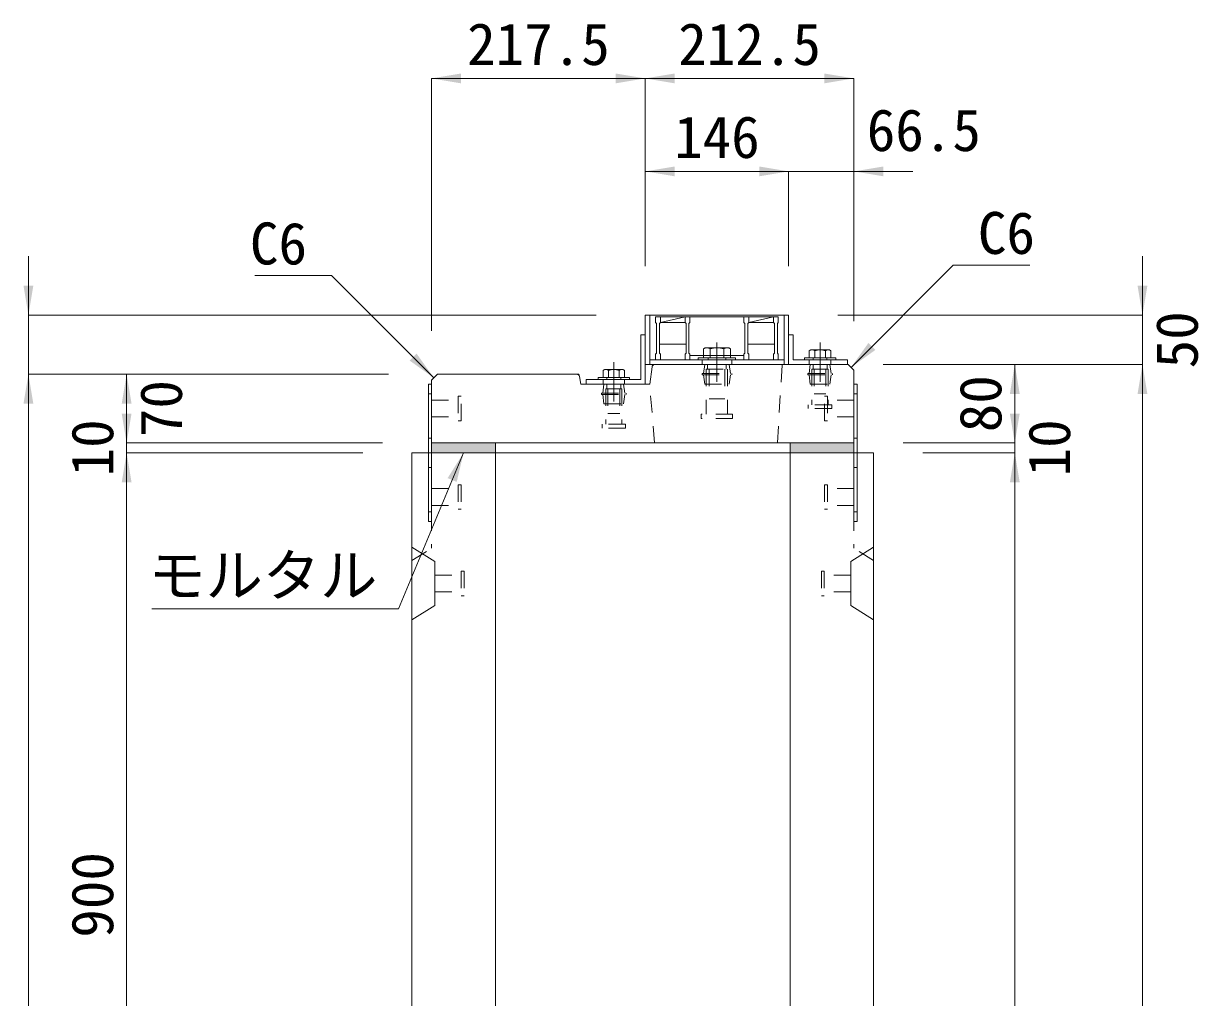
# Model space of a CAD drawing. Units: millimetres at full size. Extents: x -1934 to 78146, y -143454 to -112471.
# Drawn here: x 34494 to 35691, y -137826 to -136834 of the extents above; entities that cross this region are included whole.
import ezdxf
from ezdxf.enums import TextEntityAlignment as Align

# ---------------------------------------------------------------- set-up
doc = ezdxf.new("R2010")
doc.units = ezdxf.units.MM
doc.header["$LTSCALE"] = 23
for name, pattern in [('CHAIN', [18.5, 12, -1.5, 3.5, -1.5]), ('USER2', [1.35, 0.75, -0.6]), ('USER3', [1.35, 0.75, -0.6])]:
    doc.linetypes.add(name, pattern=pattern)
for name, color, linetype, lineweight in [('インサート', 92, 'USER2', 9), ('グレーチング', 7, 'Continuous', 9), ('ジョイント', 7, 'Continuous', 5), ('モルタル', 7, 'Continuous', 13), ('作業エリア', 11, 'Continuous', 13), ('受枠', 3, 'Continuous', 13), ('寸法線', 7, 'Continuous', 13), ('引出線', 4, 'Continuous', 13), ('本体', 2, 'Continuous', 13), ('補助線', 8, 'Continuous', 13), ('ｲﾝｻｰﾄ', 3, 'USER3', 5)]:
    doc.layers.add(name, color=color, linetype=linetype, lineweight=lineweight)
doc.layers.add('ハッチング_モルタル', color=30, linetype='Continuous')
doc.styles.add('ＭＳ ゴシック', font='')
doc.styles.get('ＭＳ ゴシック').set_extended_font_data('MS Gothic')

# ---------------------------------------------------------------- blocks, each defined once
blk = doc.blocks.new('filled_arrow')
at = {"color": 0, "linetype": 'Continuous', "lineweight": -2}
blk.add_solid([(7.5, 1.25), (0, 0), (7.5, -1.25)], dxfattribs=at)

msp = doc.modelspace()

# ---------------------------------------------------------------- hatches: boundary and pattern name
at = {"layer": 'ハッチング_モルタル'}
for points in [[(34909.82, -137261.32), (34909.82, -137271.32), (34974.82, -137271.32), (34974.82, -137261.32)], [(35274.82, -137261.32), (35274.82, -137271.32), (35339.82, -137271.32), (35339.82, -137261.32)]]:
    msp.add_hatch(color=256, dxfattribs=at).paths.add_polyline_path(points)

# ---------------------------------------------------------------- linework, layer by layer
at = {"layer": 'インサート', "linetype": 'Continuous', "lineweight": 13}
for p, q in [((35188.33, -137164.52), (35186.47, -137165.36)), ((35212.32, -137164.52), (35188.33, -137164.52)), ((35212.32, -137164.52), (35214.17, -137165.36)), ((35186.47, -137165.36), (35186.47, -137174.52)), ((35214.17, -137174.52), (35186.47, -137174.52)), ((35214.17, -137165.36), (35214.17, -137174.52)), ((35295.84, -137166.52), (35294.37, -137167.36)), ((35294.37, -137167.36), (35294.37, -137174.52)), ((35294.37, -137174.52), (35316.27, -137174.52)), ((35295.84, -137166.52), (35314.81, -137166.52)), ((35314.81, -137166.52), (35316.27, -137167.36)), ((35316.27, -137167.36), (35316.27, -137174.52)), ((35085.84, -137186.52), (35084.37, -137187.36)), ((35084.37, -137187.36), (35084.37, -137194.52)), ((35085.84, -137186.52), (35104.81, -137186.52)), ((35104.81, -137186.52), (35106.27, -137187.36)), ((35106.27, -137187.36), (35106.27, -137194.52)), ((35084.37, -137194.52), (35106.27, -137194.52))]:
    msp.add_line(p, q, dxfattribs=at)
at = {"layer": 'インサート', "linetype": 'Continuous'}
for p, q in [((35219.32, -137174.52), (35181.32, -137174.52)), ((35181.32, -137174.52), (35181.32, -137176.82)), ((35219.32, -137174.52), (35219.32, -137176.82)), ((35289.32, -137174.52), (35321.32, -137174.52)), ((35289.32, -137174.52), (35289.32, -137176.82)), ((35321.32, -137174.52), (35321.32, -137176.82)), ((35219.32, -137176.82), (35181.32, -137176.82)), ((35289.32, -137176.82), (35321.32, -137176.82)), ((35079.32, -137194.52), (35111.32, -137194.52)), ((35079.32, -137194.52), (35079.32, -137196.82)), ((35079.32, -137196.82), (35111.32, -137196.82)), ((35111.32, -137194.52), (35111.32, -137196.82))]:
    msp.add_line(p, q, dxfattribs=at)
at = {"layer": 'インサート'}
for p, q in [((35191.32, -137174.52), (35191.32, -137176.82)), ((35209.32, -137174.52), (35209.32, -137176.82)), ((35298.32, -137174.52), (35298.32, -137176.82)), ((35312.32, -137174.52), (35312.32, -137176.82)), ((35186.57, -137190.57), (35187.82, -137181.32)), ((35187.82, -137181.32), (35212.82, -137181.32)), ((35189.42, -137186.32), (35211.22, -137186.32)), ((35189.42, -137186.32), (35189.42, -137231.82)), ((35190.87, -137181.32), (35190.87, -137186.32)), ((35192.32, -137186.32), (35192.32, -137216.32)), ((35208.32, -137186.32), (35208.32, -137216.32)), ((35209.77, -137181.32), (35209.77, -137186.32)), ((35211.22, -137186.32), (35211.22, -137231.82)), ((35214.07, -137190.57), (35212.82, -137181.32)), ((35294.07, -137190.57), (35295.32, -137181.32)), ((35295.32, -137181.32), (35315.32, -137181.32)), ((35297.07, -137186.32), (35313.57, -137186.32)), ((35297.07, -137186.32), (35297.07, -137222.32)), ((35298.2, -137181.32), (35298.2, -137186.32)), ((35299.32, -137186.32), (35299.32, -137211.32)), ((35311.32, -137186.32), (35311.32, -137211.32)), ((35312.45, -137181.32), (35312.45, -137186.32)), ((35313.57, -137186.32), (35313.57, -137222.32)), ((35316.57, -137190.57), (35315.32, -137181.32)), ((35088.32, -137194.52), (35088.32, -137196.82)), ((35102.32, -137194.52), (35102.32, -137196.82)), ((35185.32, -137190.57), (35215.32, -137190.57)), ((35185.32, -137190.57), (35185.32, -137192.07)), ((35185.32, -137192.07), (35215.32, -137192.07)), ((35186.57, -137192.07), (35187.82, -137201.32)), ((35214.07, -137192.07), (35212.82, -137201.32)), ((35215.32, -137190.57), (35215.32, -137192.07)), ((35292.82, -137190.57), (35317.82, -137190.57)), ((35292.82, -137190.57), (35292.82, -137192.07)), ((35292.82, -137192.07), (35317.82, -137192.07)), ((35294.07, -137192.07), (35295.32, -137201.32)), ((35316.57, -137192.07), (35315.32, -137201.32)), ((35317.82, -137190.57), (35317.82, -137192.07)), ((35082.82, -137210.57), (35107.82, -137210.57)), ((35082.82, -137210.57), (35082.82, -137212.07)), ((35082.82, -137212.07), (35107.82, -137212.07)), ((35084.07, -137210.57), (35085.32, -137201.32)), ((35084.07, -137212.07), (35085.32, -137221.32)), ((35085.32, -137201.32), (35105.32, -137201.32)), ((35087.07, -137206.32), (35103.57, -137206.32)), ((35087.07, -137206.32), (35087.07, -137242.32)), ((35088.2, -137201.32), (35088.2, -137206.32)), ((35089.32, -137206.32), (35089.32, -137231.32)), ((35101.32, -137206.32), (35101.32, -137231.32)), ((35102.45, -137201.32), (35102.45, -137206.32)), ((35103.57, -137206.32), (35103.57, -137242.32)), ((35106.57, -137210.57), (35105.32, -137201.32)), ((35106.57, -137212.07), (35105.32, -137221.32)), ((35107.82, -137210.57), (35107.82, -137212.07)), ((35187.82, -137201.32), (35212.82, -137201.32)), ((35295.32, -137201.32), (35315.32, -137201.32)), ((35299.32, -137211.32), (35311.32, -137211.32)), ((34909.82, -137217.82), (34936.82, -137217.82)), ((34909.82, -137217.82), (34909.82, -137234.82)), ((34939.82, -137213.82), (34936.82, -137213.82)), ((34936.82, -137213.82), (34936.82, -137238.82)), ((34939.82, -137238.82), (34939.82, -137213.82)), ((35085.32, -137221.32), (35105.32, -137221.32)), ((35192.32, -137216.32), (35208.32, -137216.32)), ((35293.32, -137226.32), (35293.32, -137222.32)), ((35317.32, -137222.32), (35293.32, -137222.32)), ((35309.82, -137213.82), (35312.82, -137213.82)), ((35309.82, -137238.82), (35309.82, -137213.82)), ((35312.82, -137213.82), (35312.82, -137238.82)), ((35339.82, -137217.82), (35312.82, -137217.82)), ((35317.32, -137222.32), (35317.32, -137226.32)), ((35339.82, -137217.82), (35339.82, -137234.82)), ((34909.82, -137234.82), (34936.82, -137234.82)), ((35089.32, -137231.32), (35101.32, -137231.32)), ((35184.32, -137236.32), (35184.32, -137231.82)), ((35216.32, -137231.82), (35184.32, -137231.82)), ((35216.32, -137236.32), (35184.32, -137236.32)), ((35216.32, -137231.82), (35216.32, -137236.32)), ((35317.32, -137226.32), (35293.32, -137226.32)), ((35339.82, -137234.82), (35312.82, -137234.82)), ((34936.82, -137238.82), (34939.82, -137238.82)), ((35083.32, -137246.32), (35083.32, -137242.32)), ((35107.32, -137242.32), (35083.32, -137242.32)), ((35107.32, -137246.32), (35083.32, -137246.32)), ((35107.32, -137242.32), (35107.32, -137246.32)), ((35312.82, -137238.82), (35309.82, -137238.82))]:
    msp.add_line(p, q, dxfattribs=at)
at = {"layer": 'インサート', "linetype": 'Continuous', "lineweight": 5}
for p, q in [((35193.4, -137165.36), (35193.4, -137174.52)), ((35207.25, -137165.36), (35207.25, -137174.52)), ((35299.85, -137167.36), (35299.85, -137174.52)), ((35310.8, -137167.36), (35310.8, -137174.52)), ((35089.85, -137187.36), (35089.85, -137194.52)), ((35100.8, -137187.36), (35100.8, -137194.52))]:
    msp.add_line(p, q, dxfattribs=at)
for centre, radius, start, end in [((35189.94, -137172.02), 7.5, 62.50883, 117.49117), ((35200.32, -137193.25), 28.73, 76.05376, 103.94624), ((35210.71, -137172.02), 7.5, 62.50883, 117.49117), ((35297.11, -137171.37), 4.85, 55.61575, 124.38425), ((35305.32, -137184.64), 18.12, 72.41205, 107.58795), ((35313.54, -137171.37), 4.85, 55.61575, 124.38425), ((35087.11, -137191.37), 4.85, 55.61575, 124.38425), ((35095.32, -137204.64), 18.12, 72.41205, 107.58795), ((35103.54, -137191.37), 4.85, 55.61575, 124.38425)]:
    msp.add_arc(centre, radius, start, end, dxfattribs=at)
at = {"layer": 'グレーチング'}
for p, q in [((35137.82, -137132.82), (35137.82, -137138.82)), ((35137.82, -137132.82), (35262.82, -137132.82)), ((35137.82, -137138.82), (35138.82, -137139.82)), ((35138.82, -137139.82), (35138.82, -137169.82)), ((35142.82, -137138.82), (35141.82, -137139.82)), ((35141.82, -137139.82), (35141.82, -137169.82)), ((35142.82, -137132.82), (35142.82, -137138.82)), ((35142.82, -137138.82), (35167.82, -137132.82)), ((35142.82, -137138.82), (35167.82, -137138.82)), ((35167.82, -137132.82), (35167.82, -137138.82)), ((35167.82, -137138.82), (35168.82, -137139.82)), ((35168.82, -137139.82), (35168.82, -137169.82)), ((35172.82, -137138.82), (35171.82, -137139.82)), ((35171.82, -137139.82), (35171.82, -137169.82)), ((35172.82, -137132.82), (35172.82, -137138.82)), ((35227.82, -137132.82), (35227.82, -137138.82)), ((35227.82, -137138.82), (35228.82, -137139.82)), ((35228.82, -137139.82), (35228.82, -137169.82)), ((35232.82, -137138.82), (35231.82, -137139.82)), ((35231.82, -137139.82), (35231.82, -137169.82)), ((35232.82, -137138.82), (35257.82, -137132.82)), ((35232.82, -137132.82), (35232.82, -137138.82)), ((35232.82, -137138.82), (35257.82, -137138.82)), ((35257.82, -137132.82), (35257.82, -137138.82)), ((35257.82, -137138.82), (35258.82, -137139.82)), ((35258.82, -137139.82), (35258.82, -137169.82)), ((35262.82, -137138.82), (35261.82, -137139.82)), ((35261.82, -137139.82), (35261.82, -137169.82)), ((35262.82, -137132.82), (35262.82, -137138.82)), ((35168.82, -137160.82), (35141.82, -137160.82)), ((35258.82, -137160.82), (35231.82, -137160.82)), ((35137.82, -137170.82), (35138.82, -137169.82)), ((35137.82, -137176.82), (35137.82, -137170.82)), ((35142.82, -137170.82), (35141.82, -137169.82)), ((35142.82, -137176.82), (35142.82, -137170.82)), ((35167.82, -137170.82), (35168.82, -137169.82)), ((35167.82, -137176.82), (35167.82, -137170.82)), ((35172.82, -137170.82), (35171.82, -137169.82)), ((35172.82, -137176.82), (35172.82, -137170.82)), ((35227.82, -137172.32), (35172.82, -137172.32)), ((35227.82, -137170.82), (35228.82, -137169.82)), ((35227.82, -137176.82), (35227.82, -137170.82)), ((35232.82, -137170.82), (35231.82, -137169.82)), ((35232.82, -137176.82), (35232.82, -137170.82)), ((35257.82, -137170.82), (35258.82, -137169.82)), ((35257.82, -137176.82), (35257.82, -137170.82)), ((35262.82, -137170.82), (35261.82, -137169.82)), ((35262.82, -137176.82), (35262.82, -137170.82)), ((35137.82, -137176.82), (35142.82, -137176.82)), ((35167.82, -137176.82), (35172.82, -137176.82)), ((35227.82, -137176.82), (35232.82, -137176.82)), ((35257.82, -137176.82), (35262.82, -137176.82))]:
    msp.add_line(p, q, dxfattribs=at)
at = {"layer": 'ジョイント'}
for p, q in [((34906.62, -137201.32), (34909.82, -137201.32)), ((34906.62, -137201.32), (34906.62, -137341.32)), ((34909.82, -137201.32), (34909.82, -137341.32)), ((35339.82, -137201.32), (35343.02, -137201.32)), ((35339.82, -137201.32), (35339.82, -137341.32)), ((35343.02, -137201.32), (35343.02, -137341.32)), ((34906.62, -137341.32), (34909.82, -137341.32)), ((35339.82, -137341.32), (35343.02, -137341.32))]:
    msp.add_line(p, q, dxfattribs=at)
at = {"layer": 'ジョイント', "linetype": 'USER2'}
for p, q in [((34906.62, -137211.32), (34909.82, -137211.32)), ((35339.82, -137211.32), (35343.02, -137211.32)), ((34906.62, -137256.32), (34909.82, -137256.32)), ((35339.82, -137256.32), (35343.02, -137256.32)), ((34906.62, -137286.32), (34909.82, -137286.32)), ((35339.82, -137286.32), (35343.02, -137286.32)), ((34906.62, -137331.32), (34909.82, -137331.32)), ((35339.82, -137331.32), (35343.02, -137331.32))]:
    msp.add_line(p, q, dxfattribs=at)
at = {"layer": 'モルタル'}
for points in [[(34909.82, -137261.32), (34974.82, -137261.32), (34974.82, -137271.32), (34909.82, -137271.32)], [(35274.82, -137261.32), (35339.82, -137261.32), (35339.82, -137271.32), (35274.82, -137271.32)]]:
    msp.add_lwpolyline(points, close=True, dxfattribs=at)
at = {"layer": '作業エリア'}
for p, q in [((35134.44, -137183.87), (35134.82, -137181.32)), ((35134.82, -137181.32), (35137.41, -137181.32)), ((35057.36, -137191.32), (35059.82, -137191.32)), ((35059.82, -137191.32), (35060.3, -137193.73))]:
    msp.add_line(p, q, dxfattribs=at)
at = {"layer": '受枠'}
for p, q in [((35127.32, -137131.32), (35273.32, -137131.32)), ((35127.32, -137131.32), (35127.32, -137181.32)), ((35131.82, -137131.32), (35131.82, -137181.32)), ((35268.82, -137131.32), (35268.82, -137181.32)), ((35273.32, -137131.32), (35273.32, -137181.32)), ((35122.82, -137196.82), (35122.82, -137151.32)), ((35122.82, -137151.32), (35127.32, -137151.32)), ((35127.32, -137151.32), (35127.32, -137201.32)), ((35277.82, -137151.32), (35273.32, -137151.32)), ((35277.82, -137176.82), (35277.82, -137151.32)), ((35127.32, -137181.32), (35273.32, -137181.32)), ((35131.82, -137176.82), (35268.82, -137176.82)), ((35273.32, -137181.32), (35333.32, -137181.32)), ((35333.32, -137176.82), (35277.82, -137176.82)), ((35333.32, -137181.32), (35333.32, -137176.82)), ((35067.32, -137201.32), (35067.32, -137196.82)), ((35067.32, -137196.82), (35122.82, -137196.82)), ((35127.32, -137201.32), (35067.32, -137201.32))]:
    msp.add_line(p, q, dxfattribs=at)
at = {"layer": '受枠', "linetype": 'CHAIN'}
for p, q in [((35200.32, -137159.07), (35200.32, -137199.07)), ((35305.32, -137159.07), (35305.32, -137199.07)), ((35095.32, -137179.07), (35095.32, -137219.07))]:
    msp.add_line(p, q, dxfattribs=at)
at = {"layer": '受枠', "linetype": 'USER2'}
for p, q in [((35185.32, -137176.82), (35185.32, -137181.32)), ((35215.32, -137176.82), (35215.32, -137181.32)), ((35294.32, -137176.82), (35294.32, -137181.32)), ((35316.32, -137176.82), (35316.32, -137181.32)), ((35084.32, -137196.82), (35084.32, -137201.32)), ((35106.32, -137196.82), (35106.32, -137201.32))]:
    msp.add_line(p, q, dxfattribs=at)
at = {"layer": '寸法線'}
for p, q in [((34909.82, -136890.22), (35127.32, -136890.22)), ((34909.82, -137147.32), (34909.82, -136890.22)), ((35127.32, -137081.32), (35127.32, -136890.22)), ((35127.32, -136890.22), (35339.82, -136890.22)), ((35127.32, -137081.32), (35127.32, -136890.22)), ((35339.82, -137137.32), (35339.82, -136890.22)), ((35127.32, -136984.87), (35273.32, -136984.87)), ((35127.32, -137081.32), (35127.32, -136984.87)), ((35213.32, -136984.87), (35399.82, -136984.87)), ((35273.32, -137081.32), (35273.32, -136984.87)), ((35273.32, -137081.32), (35273.32, -136984.87)), ((35339.82, -137137.32), (35339.82, -136984.87)), ((34499.26, -137251.32), (34499.26, -137071.32)), ((35633.58, -137241.32), (35633.58, -137071.32)), ((35077.32, -137131.32), (34499.26, -137131.32)), ((35323.32, -137131.32), (35633.58, -137131.32)), ((35369.58, -137181.32), (35633.58, -137181.32)), ((35383.82, -137181.32), (35503.58, -137181.32)), ((35383.82, -137181.32), (35633.58, -137181.32)), ((35503.58, -137261.32), (35503.58, -137181.32)), ((35633.58, -138621.32), (35633.58, -137181.32)), ((34499.26, -138621.32), (34499.26, -137191.32)), ((34865.82, -137191.32), (34499.26, -137191.32)), ((34865.82, -137191.32), (34499.26, -137191.32)), ((34599.26, -137261.32), (34599.26, -137191.32)), ((34865.82, -137191.32), (34599.26, -137191.32)), ((34599.26, -137331.32), (34599.26, -137201.32)), ((35503.58, -137201.32), (35503.58, -137331.32)), ((34859.82, -137261.32), (34599.26, -137261.32)), ((34859.82, -137261.32), (34599.26, -137261.32)), ((34599.26, -137271.32), (34599.26, -138171.32)), ((34839.82, -137271.32), (34599.26, -137271.32)), ((34839.82, -137271.32), (34599.26, -137271.32)), ((35389.82, -137261.32), (35503.58, -137261.32)), ((35389.82, -137261.32), (35503.58, -137261.32)), ((35409.82, -137271.32), (35503.58, -137271.32)), ((35409.82, -137271.32), (35503.58, -137271.32)), ((35503.58, -138621.32), (35503.58, -137271.32))]:
    msp.add_line(p, q, dxfattribs=at)
at = {"layer": '引出線'}
for points in [[(35336.82, -137184.32), (35440.99, -137080.15), (35518.99, -137080.15)], [(34912.1, -137195.04), (34807.94, -137090.87), (34729.94, -137090.87)], [(34942.32, -137271.32), (34875.92, -137430.27), (34625.01, -137430.27)]]:
    msp.add_lwpolyline(points, dxfattribs=at)
at = {"layer": '本体'}
for p, q in [((35134.44, -137183.87), (35131.82, -137201.32)), ((35137.41, -137181.32), (35333.82, -137181.32)), ((35333.82, -137181.32), (35339.82, -137187.32)), ((35339.82, -137187.32), (35339.82, -137261.32)), ((34909.82, -137197.32), (34915.82, -137191.32)), ((34909.82, -137197.32), (34909.82, -137261.32)), ((34915.82, -137191.32), (35057.36, -137191.32)), ((35060.3, -137193.73), (35061.82, -137201.32)), ((35061.82, -137201.32), (35131.82, -137201.32)), ((34909.82, -137261.32), (35339.82, -137261.32)), ((34909.82, -137271.32), (34974.82, -137271.32)), ((35274.82, -137271.32), (35339.82, -137271.32))]:
    msp.add_line(p, q, dxfattribs=at)
at = {"layer": '本体', "linetype": 'USER2', "lineweight": 15}
for p, q in [((35261.82, -137261.32), (35266.82, -137181.32)), ((35136.82, -137261.32), (35131.82, -137201.32))]:
    msp.add_line(p, q, dxfattribs=at)
at = {"layer": '本体', "lineweight": 20}
for p, q in [((34974.82, -137271.32), (34889.82, -137271.32)), ((34889.82, -137271.32), (34889.82, -138621.32)), ((35339.82, -137271.32), (34909.82, -137271.32)), ((34974.82, -138100.79), (34974.82, -137271.32)), ((35274.82, -138100.79), (35274.82, -137271.32)), ((35359.82, -137271.32), (35274.82, -137271.32)), ((35359.82, -138621.32), (35359.82, -137271.32))]:
    msp.add_line(p, q, dxfattribs=at)
at = {"layer": '本体', "linetype": 'USER3', "lineweight": 9}
for p, q in [((34909.82, -137271.32), (34909.82, -137368.32)), ((35339.82, -137271.32), (35339.82, -137368.32))]:
    msp.add_line(p, q, dxfattribs=at)
at = {"layer": '本体', "lineweight": 5}
for p, q in [((34889.82, -137367.32), (34913.02, -137381.82)), ((35359.82, -137367.32), (35336.62, -137381.82)), ((34913.02, -137381.82), (34913.02, -137426.82)), ((35336.62, -137381.82), (35336.62, -137426.82)), ((34889.82, -137441.32), (34913.02, -137426.82)), ((35359.82, -137441.32), (35336.62, -137426.82))]:
    msp.add_line(p, q, dxfattribs=at)
at = {"layer": '本体', "linetype": 'USER3', "lineweight": 5}
for p, q in [((34889.82, -137380.82), (34909.82, -137368.32)), ((35359.82, -137380.82), (35339.82, -137368.32))]:
    msp.add_line(p, q, dxfattribs=at)
at = {"layer": '本体'}
for centre, start, end in [((35137.41, -137184.32), 90, 171.46923), ((35057.36, -137194.32), 11.30993, 90)]:
    msp.add_arc(centre, 3, start, end, dxfattribs=at)
at = {"layer": '補助線'}
msp.add_line((34974.82, -137271.32), (35274.82, -137271.32), dxfattribs=at)
at = {"layer": 'ｲﾝｻｰﾄ'}
for p, q in [((34909.82, -137307.82), (34936.82, -137307.82)), ((34936.82, -137303.82), (34936.82, -137328.82)), ((34936.82, -137303.82), (34939.82, -137303.82)), ((34939.82, -137303.82), (34939.82, -137328.82)), ((35312.82, -137303.82), (35309.82, -137303.82)), ((35309.82, -137303.82), (35309.82, -137328.82)), ((35312.82, -137303.82), (35312.82, -137328.82)), ((35339.82, -137307.82), (35312.82, -137307.82)), ((34909.82, -137324.82), (34936.82, -137324.82)), ((34936.82, -137328.82), (34939.82, -137328.82)), ((35312.82, -137328.82), (35309.82, -137328.82)), ((35339.82, -137324.82), (35312.82, -137324.82)), ((34940.03, -137391.82), (34940.03, -137416.82)), ((34940.03, -137391.82), (34943.03, -137391.82)), ((34943.03, -137391.82), (34943.03, -137416.82)), ((35306.62, -137391.82), (35306.62, -137416.82)), ((35309.62, -137391.82), (35306.62, -137391.82)), ((35309.62, -137391.82), (35309.62, -137416.82)), ((34913.03, -137395.82), (34940.03, -137395.82)), ((34913.03, -137395.82), (34913.03, -137412.82)), ((35336.62, -137395.82), (35309.62, -137395.82)), ((35336.62, -137395.82), (35336.62, -137412.82)), ((34913.03, -137412.82), (34940.03, -137412.82)), ((35336.62, -137412.82), (35309.62, -137412.82)), ((34940.03, -137416.82), (34943.03, -137416.82)), ((35309.62, -137416.82), (35306.62, -137416.82))]:
    msp.add_line(p, q, dxfattribs=at)

# ---------------------------------------------------------------- block references
at = {"layer": '寸法線', "xscale": 4, "yscale": 4}
for p in [(34909.82, -136890.22), (35127.32, -136890.22), (35127.32, -136984.87), (35339.82, -136984.87)]:
    msp.add_blockref('filled_arrow', p, dxfattribs=at)
for p, rotation in [((35127.32, -136890.22), 180), ((35339.82, -136890.22), 180), ((35273.32, -136984.87), 180), ((35273.32, -136984.87), 180), ((34499.26, -137131.32), 90), ((35633.58, -137131.32), 90), ((35503.58, -137181.32), 270), ((35633.58, -137181.32), 270), ((35633.58, -137181.32), 270), ((34499.26, -137191.32), 270), ((34499.26, -137191.32), 270), ((34599.26, -137191.32), 270), ((34599.26, -137261.32), 90), ((34599.26, -137261.32), 90), ((35503.58, -137261.32), 90), ((35503.58, -137261.32), 90), ((34599.26, -137271.32), 270), ((34599.26, -137271.32), 270), ((35503.58, -137271.32), 270), ((35503.58, -137271.32), 270)]:
    msp.add_blockref('filled_arrow', p, dxfattribs=dict(at, rotation=rotation))
at = {"layer": '引出線', "xscale": 4, "yscale": 4}
for p, rotation in [((35336.82, -137184.32), 45), ((34912.1, -137195.04), 135), ((34942.32, -137271.32), 247.3)]:
    msp.add_blockref('filled_arrow', p, dxfattribs=dict(at, rotation=rotation))

# ---------------------------------------------------------------- texts
at = {"layer": '寸法線', "style": 'ＭＳ ゴシック'}
for s, p in [('217.5', (35018.57, -136855.22)), ('212.5', (35233.57, -136855.22)), ('66.5', (35410.99, -136942.79)), ('146', (35200.32, -136949.87))]:
    msp.add_text(s, height=42.72, dxfattribs=at).set_placement(p, align=Align.MIDDLE_CENTER)
for s, p in [('50', (35668.58, -137156.32)), ('70', (34634.26, -137226.32)), ('80', (35468.58, -137221.32)), ('10', (34564.26, -137266.32)), ('10', (35538.58, -137266.32)), ('900', (34564.26, -137721.32))]:
    msp.add_text(s, height=42.72, rotation=90, dxfattribs=at).set_placement(p, align=Align.MIDDLE_CENTER)
at = {"layer": '引出線', "style": 'ＭＳ ゴシック'}
msp.add_text('C6', height=42.72, dxfattribs=at).set_placement((35465.99, -137026.15), align=Align.TOP_LEFT)
msp.add_text('C6', height=42.72, dxfattribs=at).set_placement((34782.94, -137036.87), align=Align.TOP_RIGHT)
msp.add_text('モルタル', height=42.72, dxfattribs=at).set_placement((34737.96, -137374.67), align=Align.TOP_CENTER)

doc.saveas('drawing.dxf')
